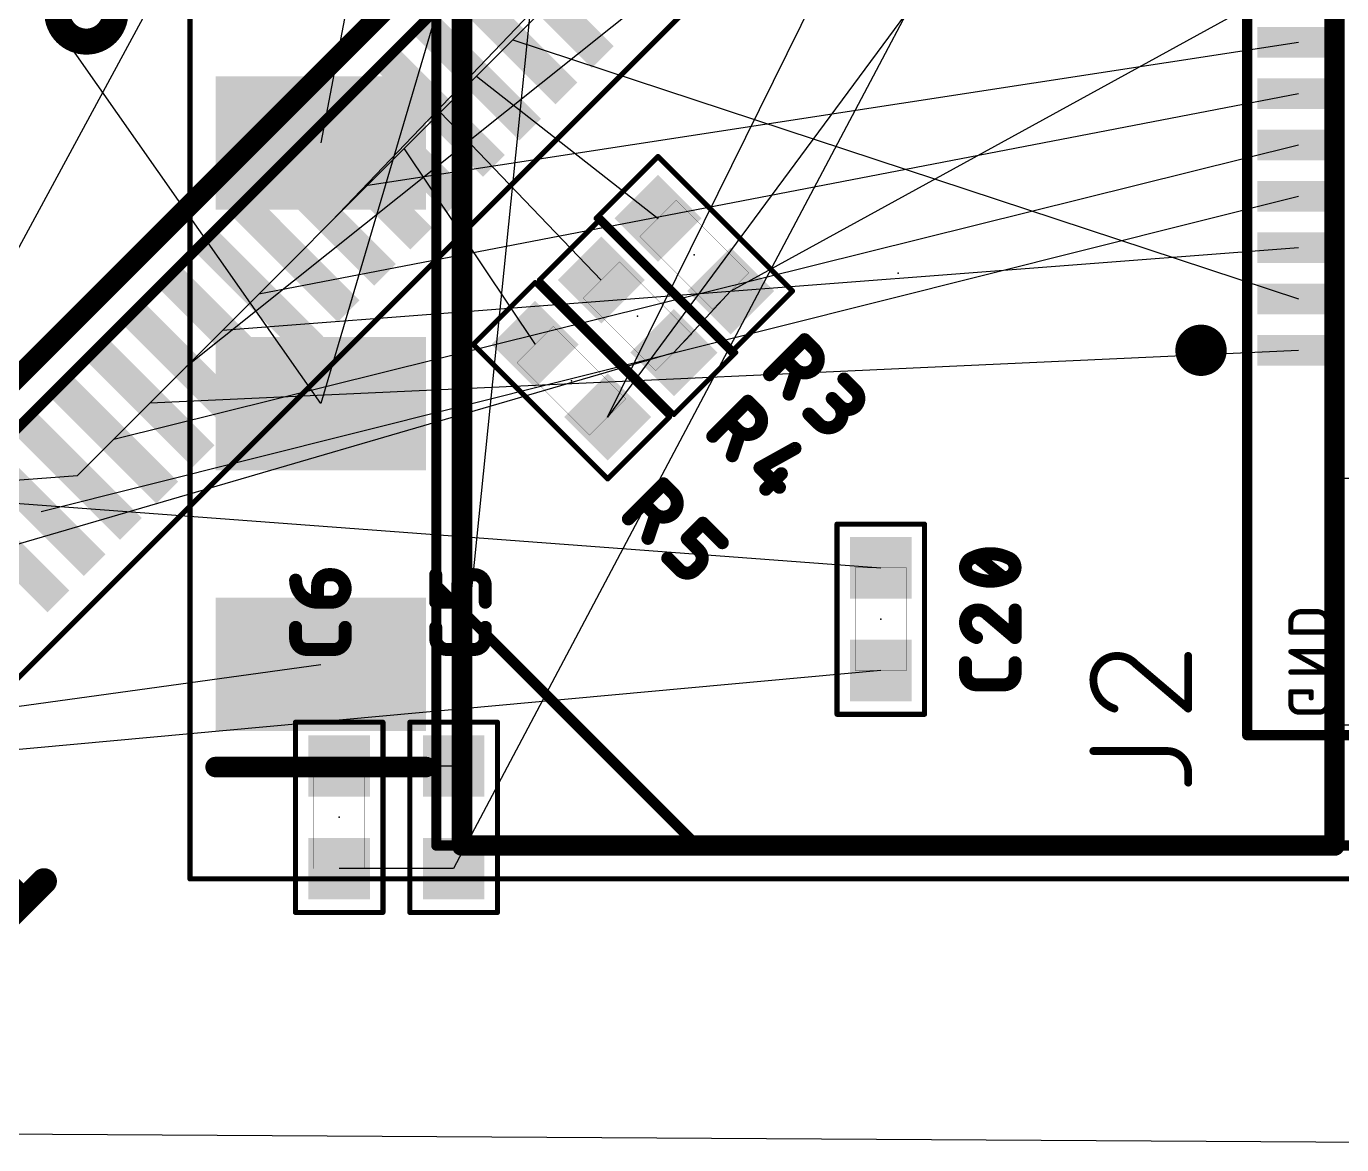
# Model space of a CAD drawing. Extents: x -4.1 to 63.7, y 0.3 to 51.7.
# Drawn here: x 20.71 to 33.52, y 0.31 to 11.21 of the extents above; entities that cross this region are included whole.
import ezdxf

# ---------------------------------------------------------------- set-up
doc = ezdxf.new("R2010")
doc.units = 0
for name, color, linetype in [('1', 12, 'CONTINUOUS'), ('16', 132, 'CONTINUOUS'), ('19', 6, 'CONTINUOUS'), ('20', 141, 'CONTINUOUS'), ('21', 253, 'CONTINUOUS'), ('22', 253, 'CONTINUOUS'), ('23', 53, 'CONTINUOUS'), ('24', 53, 'CONTINUOUS'), ('25', 253, 'CONTINUOUS'), ('26', 253, 'CONTINUOUS'), ('39', 12, 'CONTINUOUS'), ('51', 253, 'CONTINUOUS'), ('52', 253, 'CONTINUOUS')]:
    doc.layers.add(name, color=color, linetype=linetype)

# ---------------------------------------------------------------- blocks, each defined once
blk = doc.blocks.new('RECT')
blk.add_solid([(-0.5, -0.5), (0.5, -0.5), (-0.5, 0.5), (0.5, 0.5)])

msp = doc.modelspace()

# ---------------------------------------------------------------- linework, layer by layer
at = {"layer": '1'}
for p, q in [((33.5, 6.8), (33.5, 4.4)), ((36.55, 6.8), (33.5, 6.8)), ((33.5, 4.4), (35.7, 4.4))]:
    msp.add_line(p, q, dxfattribs=at)
at = {"layer": '19'}
for p, q in [((23.575, 7.53), (15.105, 19.613)), ((18.6, 5.3), (26.4, 19.7)), ((25.4, 19.7), (23.575, 10.07)), ((33.1, 18.55), (24.869, 3)), ((26.75, 18.2668), (23.575, 7.53)), ((34.4, 18.2668), (26.3692, 7.3994)), ((26.2462, 17.6161), (24.869, 4)), ((23.6786, 9.3063), (29.115, 14.992)), ((26.3692, 7.3994), (30.115, 14.992)), ((22.2644, 7.8921), (29.115, 13.365)), ((27.567, 8.6273), (34.825, 12.61)), ((21.2038, 6.8314), (25.8, 11.4276)), ((24.0322, 9.6599), (33.1, 11.05)), ((25.4464, 11.0741), (33.1, 8.55)), ((25.0928, 10.7205), (26.8599, 9.3345)), ((22.9715, 8.5992), (33.1, 10.55)), ((24.7393, 10.367), (26.3073, 8.7346)), ((21.5573, 7.185), (33.1, 10.05)), ((24.3857, 10.0134), (25.6621, 8.1065)), ((20.8502, 6.4779), (33.1, 9.55)), ((22.618, 8.2456), (33.1, 9.05)), ((27.0144, 8.0275), (27.567, 8.6273)), ((20.4967, 6.1243), (27.0144, 8.0275)), ((21.9109, 7.5385), (33.1, 8.05)), ((5.519, 5.642), (21.2038, 6.8314)), ((16.9781, 6.8314), (29.03, 5.93)), ((29.03, 4.93), (12.0058, 3.3729)), ((18.6, 4.3), (23.575, 4.99)), ((24.869, 4), (23.754, 4)), ((24.869, 3), (23.754, 3))]:
    msp.add_line(p, q, dxfattribs=at)
at = {"layer": '20'}
msp.add_line((4.6, 0.5109), (37.7, 0.3109), dxfattribs=at)
at = {"layer": '21', "const_width": 0.2}
msp.add_lwpolyline([(25.667, 12.8333), (19.0909, 6.2573)], dxfattribs=at)
at = {"layer": '21', "const_width": 0.25}
msp.add_lwpolyline([(32.15, 7.925, 1), (32.15, 8.175, 1), (32.15, 7.925)], format="xyb", dxfattribs=at)
at = {"layer": '22', "const_width": 0.2}
for points in [[(24.95, 14.375), (24.95, 3.225)], [(33.45, 3.225), (33.45, 14.375)], [(22.55, 3.99), (24.6, 3.99)], [(24.95, 3.225), (33.45, 3.225)]]:
    msp.add_lwpolyline(points, dxfattribs=at)
at = {"layer": '22', "const_width": 0.1}
for points in [[(22.55, 4.04, 1), (22.55, 3.94)], [(24.6, 3.94, 1), (24.6, 4.04)], [(24.95, 3.275, 1), (24.95, 3.175)], [(24.9, 3.225, 1), (25, 3.225)], [(33.4, 3.225, 1), (33.5, 3.225)], [(33.45, 3.175, 1), (33.45, 3.275)]]:
    msp.add_lwpolyline(points, format="xyb", dxfattribs=at)
at = {"layer": '23'}
for p in [(27.2134, 8.9809), (26.6608, 8.381), (26.0156, 7.753), (29.03, 5.43), (23.754, 3.5), (24.869, 3.5)]:
    msp.add_point(p, dxfattribs=at)
at = {"layer": '24'}
msp.add_point((29.2, 8.8), dxfattribs=at)
at = {"layer": '25'}
for points, const_width in [([(27.9465, 7.8121), (28.2877, 8.1534)], 0.127), ([(28.2877, 8.1534), (28.3825, 8.0586)], 0.127), ([(28.1929, 7.869), (28.0982, 7.9638)], 0.127), ([(28.1361, 7.6225), (28.2119, 7.85)], 0.127), ([(28.6712, 7.7699), (28.7849, 7.6562)], 0.127), ([(27.3939, 7.2122), (27.7351, 7.5535)], 0.127), ([(27.7351, 7.5535), (27.8299, 7.4587)], 0.127), ([(28.6333, 7.5045), (28.5574, 7.5803)], 0.127), ([(28.3299, 7.4287), (28.4247, 7.3339)], 0.127), ([(27.6403, 7.2691), (27.5455, 7.3639)], 0.127), ([(27.5835, 7.0226), (27.6593, 7.2501)], 0.127), ([(28.1944, 7.0942), (27.8531, 6.9046)], 0.127), ([(27.8531, 6.9046), (28.0427, 6.715)], 0.127), ([(26.5719, 6.4074), (26.9131, 6.7487)], 0.127), ([(26.9131, 6.7487), (27.0079, 6.6539)], 0.127), ([(28.0617, 6.8477), (27.91, 6.6961)], 0.127), ([(26.8183, 6.4643), (26.7236, 6.5591)], 0.127), ([(26.7615, 6.2178), (26.8373, 6.4453)], 0.127), ([(27.1449, 6.2136), (27.2966, 6.3652)], 0.127), ([(27.2966, 6.3652), (27.4862, 6.1756)], 0.127), ([(27.2587, 6.0998), (27.1449, 6.2136)], 0.127), ([(26.9553, 6.024), (27.0691, 5.9102)], 0.127), ([(30.2309, 5.8271), (29.9627, 6.0416)], 0.127), ([(23.6512, 5.8641), (23.678, 5.8641)], 0.127), ([(24.6945, 5.596), (24.6945, 5.8641)], 0.127), ([(25.0699, 5.8641), (25.0162, 5.8641)], 0.127), ([(27.2207, 5.9102), (27.2587, 5.9481)], 0.127), ([(23.544, 5.596), (23.544, 5.7568)], 0.127), ([(24.909, 5.7568), (24.909, 5.596)], 0.127), ([(25.1771, 5.596), (25.1771, 5.7568)], 0.127), ([(23.678, 5.596), (23.544, 5.596)], 0.127), ([(24.909, 5.596), (24.6945, 5.596)], 0.127), ([(30.07, 5.4796), (30.3381, 5.2517)], 0.127), ([(30.3381, 5.2517), (30.3381, 5.5198)], 0.127), ([(23.3295, 5.2432), (23.3295, 5.3504)], 0.127), ([(23.8121, 5.3504), (23.8121, 5.2432)], 0.127), ([(24.6945, 5.2432), (24.6945, 5.3504)], 0.127), ([(25.1771, 5.3504), (25.1771, 5.2432)], 0.127), ([(23.7049, 5.1359), (23.4367, 5.1359)], 0.127), ([(25.0699, 5.1359), (24.8017, 5.1359)], 0.127), ([(29.8555, 4.8988), (29.8555, 5.0061)], 0.127), ([(30.3381, 5.0061), (30.3381, 4.8988)], 0.127), ([(31.5117, 4.9955), (32.0249, 4.5592)], 0.0762), ([(32.0249, 4.5592), (32.0249, 5.0725)], 0.0762), ([(30.2309, 4.7916), (29.9627, 4.7916)], 0.127), ([(31.1011, 4.146), (31.8196, 4.146)], 0.0762), ([(32.0249, 3.9407), (32.0249, 3.8381)], 0.0762), ([(19.9591, 3.3961), (20.6775, 2.6777)], 0.254), ([(20.4779, 2.4782), (20.8771, 2.8773)], 0.254)]:
    msp.add_lwpolyline(points, dxfattribs=dict(at, const_width=const_width))
for points, const_width in [([(28.3102, 8.1758, 1), (28.2653, 8.1309)], 0.0635), ([(28.3102, 8.1309, 1), (28.2653, 8.1758)], 0.0635), ([(28.1929, 7.869, 1), (28.3825, 8.0586)], 0.127), ([(28.405, 8.081, 1), (28.3601, 8.0361)], 0.0635), ([(28.3601, 8.0361, 1), (28.405, 8.081)], 0.0635), ([(28.1206, 7.9862, 1), (28.0757, 7.9413)], 0.0635), ([(27.924, 7.8346, 1), (27.9689, 7.7897)], 0.0635), ([(28.2154, 7.8914, 1), (28.1705, 7.8465)], 0.0635), ([(28.1705, 7.8465, 1), (28.2154, 7.8914)], 0.0635), ([(28.242, 7.84, 1), (28.1818, 7.8601)], 0.0635), ([(28.6936, 7.7924, 1), (28.6487, 7.7475)], 0.0635), ([(28.6333, 7.5045, 1), (28.7849, 7.6562)], 0.127), ([(28.8074, 7.6786, 1), (28.7625, 7.6337)], 0.0635), ([(28.7625, 7.6337, 1), (28.8074, 7.6786)], 0.0635), ([(27.7576, 7.5759, 1), (27.7127, 7.531)], 0.0635), ([(27.7576, 7.531, 1), (27.7127, 7.5759)], 0.0635), ([(28.106, 7.6326, 1), (28.1662, 7.6125)], 0.0635), ([(28.4247, 7.3339, 1), (28.6143, 7.5235)], 0.127), ([(28.5799, 7.6028, 1), (28.535, 7.5579)], 0.0635), ([(28.6367, 7.5459, 1), (28.5918, 7.501)], 0.0635), ([(28.6557, 7.527, 1), (28.6108, 7.4821)], 0.0635), ([(27.6403, 7.2691, 1), (27.8299, 7.4587)], 0.127), ([(27.8524, 7.4811, 1), (27.8075, 7.4362)], 0.0635), ([(27.8075, 7.4362, 1), (27.8524, 7.4811)], 0.0635), ([(28.3524, 7.4511, 1), (28.3075, 7.4062)], 0.0635), ([(28.6108, 7.4821, 1), (28.6557, 7.527)], 0.0635), ([(27.568, 7.3863, 1), (27.5231, 7.3414)], 0.0635), ([(27.6628, 7.2915, 1), (27.6179, 7.2467)], 0.0635), ([(27.6179, 7.2467, 1), (27.6628, 7.2916)], 0.0635), ([(27.6894, 7.2401, 1), (27.6292, 7.2602)], 0.0635), ([(28.4472, 7.3563, 1), (28.4023, 7.3114)], 0.0635), ([(28.4023, 7.3114, 1), (28.4472, 7.3563)], 0.0635), ([(27.3714, 7.2347, 1), (27.4163, 7.1898)], 0.0635), ([(27.5533, 7.0327, 1), (27.6136, 7.0126)], 0.0635), ([(28.2098, 7.0664, 1), (28.179, 7.122)], 0.0635), ([(27.8377, 6.9324, 1), (27.8686, 6.8769)], 0.0635), ([(27.8756, 6.9271, 1), (27.8307, 6.8822)], 0.0635), ([(26.9356, 6.7711, 1), (26.8907, 6.7262)], 0.0635), ([(26.9356, 6.7262, 1), (26.8907, 6.7711)], 0.0635), ([(28.0841, 6.8253, 1), (28.0392, 6.8702)], 0.0635), ([(26.8183, 6.4643, 1), (27.0079, 6.6539)], 0.127), ([(27.0304, 6.6763, 1), (26.9855, 6.6314)], 0.0635), ([(26.9855, 6.6314, 1), (27.0304, 6.6763)], 0.0635), ([(27.8876, 6.7185, 1), (27.9325, 6.6736)], 0.0635), ([(28.0203, 6.6926, 1), (28.0652, 6.7375)], 0.0635), ([(26.746, 6.5815, 1), (26.7011, 6.5366)], 0.0635), ([(26.5494, 6.4299, 1), (26.5943, 6.385)], 0.0635), ([(26.8408, 6.4867, 1), (26.7959, 6.4418)], 0.0635), ([(26.7959, 6.4418, 1), (26.8408, 6.4867)], 0.0635), ([(26.8674, 6.4353, 1), (26.8072, 6.4554)], 0.0635), ([(27.319, 6.3877, 1), (27.2741, 6.3428)], 0.0635), ([(27.319, 6.3428, 1), (27.2741, 6.3877)], 0.0635), ([(26.7314, 6.2279, 1), (26.7916, 6.2078)], 0.0635), ([(27.1674, 6.236, 1), (27.1225, 6.1911)], 0.0635), ([(27.1225, 6.236, 1), (27.1674, 6.1911)], 0.0635), ([(27.2587, 5.9481, 0.4142), (27.2587, 6.0998)], 0.127), ([(27.2811, 6.1222, 1), (27.2362, 6.0773)], 0.0635), ([(27.2362, 6.0773, 1), (27.2811, 6.1223)], 0.0635), ([(27.4637, 6.1532, 1), (27.5086, 6.1981)], 0.0635), ([(26.9778, 6.0464, 1), (26.9329, 6.0015)], 0.0635), ([(29.9225, 6.0282, 0.3205), (29.8555, 5.9344)], 0.127), ([(30.0968, 6.0684, 0.1139), (29.9225, 6.0282)], 0.127), ([(29.9086, 6.0567, 1), (29.9364, 5.9997)], 0.0635), ([(29.9328, 5.9982, 1), (29.9122, 6.0582)], 0.0635), ([(29.9826, 6.0664, 1), (29.9429, 6.0168)], 0.0635), ([(30.0968, 6.1002, 1), (30.0968, 6.0367)], 0.0635), ([(30.2711, 6.0282, 0.1139), (30.0968, 6.0684)], 0.127), ([(30.0968, 6.0367, 1), (30.0968, 6.1002)], 0.0635), ([(30.3381, 5.9344, 0.3205), (30.2711, 6.0282)], 0.127), ([(30.2814, 6.0582, 1), (30.2608, 5.9982)], 0.0635), ([(30.2572, 5.9997, 1), (30.285, 6.0567)], 0.0635), ([(23.6512, 5.8641, 0.4142), (23.544, 5.7568)], 0.127), ([(23.6512, 5.8958, 1), (23.6512, 5.8323)], 0.0635), ([(23.678, 5.596, 1), (23.678, 5.8641)], 0.127), ([(23.678, 5.8958, 1), (23.678, 5.8323)], 0.0635), ([(23.6512, 5.8323, 1), (23.6512, 5.8958)], 0.0635), ([(23.678, 5.8323, 1), (23.678, 5.8958)], 0.0635), ([(24.7263, 5.8641, 1), (24.6628, 5.8641)], 0.0635), ([(25.0162, 5.8641, 0.4142), (24.909, 5.7568)], 0.127), ([(25.0162, 5.8958, 1), (25.0162, 5.8323)], 0.0635), ([(25.0162, 5.8323, 1), (25.0162, 5.8958)], 0.0635), ([(25.1771, 5.7568, 0.4142), (25.0699, 5.8641)], 0.127), ([(25.0699, 5.8958, 1), (25.0699, 5.8323)], 0.0635), ([(25.0699, 5.8323, 1), (25.0699, 5.8958)], 0.0635), ([(27.0691, 5.9102, 0.4142), (27.2207, 5.9102)], 0.127), ([(27.0915, 5.9327, 1), (27.0466, 5.8878)], 0.0635), ([(27.0466, 5.8878, 1), (27.0915, 5.9327)], 0.0635), ([(27.1983, 5.9327, 1), (27.2432, 5.8878)], 0.0635), ([(27.2432, 5.8878, 1), (27.1983, 5.9327)], 0.0635), ([(27.2362, 5.9706, 1), (27.2811, 5.9257)], 0.0635), ([(27.2811, 5.9257, 1), (27.2362, 5.9706)], 0.0635), ([(29.8555, 5.9344, 0.3205), (29.9225, 5.8405)], 0.127), ([(29.8872, 5.9343, 1), (29.8238, 5.9344)], 0.0635), ([(29.8238, 5.9343, 1), (29.8873, 5.9344)], 0.0635), ([(29.9364, 5.8691, 1), (29.9086, 5.812)], 0.0635), ([(29.9225, 5.8405, 0.1139), (30.0968, 5.8003)], 0.127), ([(29.9122, 5.8105, 1), (29.9328, 5.8705)], 0.0635), ([(30.0968, 5.8003, 0.1139), (30.2711, 5.8405)], 0.127), ([(30.2711, 5.8405, 0.3205), (30.3381, 5.9344)], 0.127), ([(30.2608, 5.8705, 1), (30.2814, 5.8105)], 0.0635), ([(30.285, 5.812, 1), (30.2572, 5.8691)], 0.0635), ([(30.3698, 5.9344, 1), (30.3064, 5.9343)], 0.0635), ([(30.3064, 5.9344, 1), (30.3698, 5.9343)], 0.0635), ([(23.3295, 5.8105, 0.4142), (23.544, 5.596)], 0.127), ([(23.3612, 5.8105, 1), (23.2977, 5.8105)], 0.0635), ([(23.5757, 5.7568, 1), (23.5122, 5.7568)], 0.0635), ([(23.5122, 5.7568, 1), (23.5757, 5.7568)], 0.0635), ([(24.9407, 5.7568, 1), (24.8772, 5.7568)], 0.0635), ([(24.8772, 5.7568, 1), (24.9407, 5.7568)], 0.0635), ([(25.2089, 5.7568, 1), (25.1454, 5.7568)], 0.0635), ([(25.1454, 5.7568, 1), (25.2089, 5.7568)], 0.0635), ([(30.0968, 5.832, 1), (30.0968, 5.7685)], 0.0635), ([(30.0968, 5.7685, 1), (30.0968, 5.832)], 0.0635), ([(30.211, 5.8023, 1), (30.2507, 5.8519)], 0.0635), ([(23.544, 5.6277, 1), (23.544, 5.5642)], 0.0635), ([(23.544, 5.5642, 1), (23.544, 5.6277)], 0.0635), ([(23.678, 5.6277, 1), (23.678, 5.5642)], 0.0635), ([(23.678, 5.5642, 1), (23.678, 5.6277)], 0.0635), ([(24.6945, 5.6277, 1), (24.6945, 5.5642)], 0.0635), ([(24.909, 5.5642, 1), (24.909, 5.6277)], 0.0635), ([(23.5122, 5.596, 1), (23.5757, 5.596)], 0.0635), ([(24.6628, 5.596, 1), (24.7263, 5.596)], 0.0635), ([(24.8772, 5.596, 1), (24.9407, 5.596)], 0.0635), ([(25.1454, 5.596, 1), (25.2089, 5.596)], 0.0635), ([(29.9762, 5.5198, 0.4142), (29.8555, 5.3991)], 0.127), ([(30.07, 5.4796, 0.2053), (29.9762, 5.5198)], 0.127), ([(29.9762, 5.5515, 1), (29.9762, 5.488)], 0.0635), ([(29.9762, 5.488, 1), (29.9762, 5.5515)], 0.0635), ([(30.0906, 5.5037, 1), (30.0494, 5.4554)], 0.0635), ([(30.047, 5.4577, 1), (30.093, 5.5015)], 0.0635), ([(30.3698, 5.5198, 1), (30.3064, 5.5198)], 0.0635), ([(23.3612, 5.3504, 1), (23.2978, 5.3504)], 0.0635), ([(23.8438, 5.3504, 1), (23.7804, 5.3504)], 0.0635), ([(24.7263, 5.3504, 1), (24.6628, 5.3504)], 0.0635), ([(25.2089, 5.3504, 1), (25.1454, 5.3504)], 0.0635), ([(29.8237, 5.3991, 1), (29.8872, 5.3991)], 0.0635), ([(29.8555, 5.3991, 0.3252), (29.9627, 5.2517)], 0.127), ([(29.8872, 5.3991, 1), (29.8238, 5.3991)], 0.0635), ([(23.3295, 5.2432, 0.4142), (23.4367, 5.1359)], 0.127), ([(23.3612, 5.2432, 1), (23.2977, 5.2432)], 0.0635), ([(23.2978, 5.2432, 1), (23.3612, 5.2432)], 0.0635), ([(23.7049, 5.1359, 0.4142), (23.8121, 5.2432)], 0.127), ([(23.8438, 5.2432, 1), (23.7804, 5.2432)], 0.0635), ([(23.7804, 5.2432, 1), (23.8438, 5.2432)], 0.0635), ([(24.6945, 5.2432, 0.4142), (24.8017, 5.1359)], 0.127), ([(24.7262, 5.2432, 1), (24.6627, 5.2432)], 0.0635), ([(24.6628, 5.2432, 1), (24.7263, 5.2432)], 0.0635), ([(25.0699, 5.1359, 0.4142), (25.1771, 5.2432)], 0.127), ([(25.2089, 5.2432, 1), (25.1454, 5.2432)], 0.0635), ([(25.1454, 5.2432, 1), (25.2089, 5.2432)], 0.0635), ([(29.953, 5.2215, 1), (29.9725, 5.2819)], 0.0635), ([(30.3064, 5.2517, 1), (30.3698, 5.2517)], 0.0635), ([(30.3175, 5.2275, 1), (30.3587, 5.2759)], 0.0635), ([(23.4367, 5.1677, 1), (23.4367, 5.1042)], 0.0635), ([(23.4367, 5.1042, 1), (23.4367, 5.1677)], 0.0635), ([(23.7049, 5.1677, 1), (23.7049, 5.1042)], 0.0635), ([(23.7049, 5.1042, 1), (23.7049, 5.1677)], 0.0635), ([(24.8017, 5.1677, 1), (24.8017, 5.1042)], 0.0635), ([(24.8017, 5.1042, 1), (24.8017, 5.1677)], 0.0635), ([(25.0699, 5.1677, 1), (25.0699, 5.1042)], 0.0635), ([(25.0699, 5.1042, 1), (25.0699, 5.1677)], 0.0635), ([(29.8873, 5.0061, 1), (29.8238, 5.0061)], 0.0635), ([(30.3698, 5.0061, 1), (30.3064, 5.0061)], 0.0635), ([(31.3321, 5.0725, 0.4142), (31.1011, 4.8415)], 0.0762), ([(31.5117, 4.9955, 0.2053), (31.3321, 5.0725)], 0.0762), ([(31.3321, 5.0915, 1), (31.3321, 5.0534)], 0.0381), ([(31.3321, 5.0534, 1), (31.3321, 5.0915)], 0.0381), ([(31.524, 5.01, 1), (31.4993, 4.981)], 0.0381), ([(31.4979, 4.9823, 1), (31.5255, 5.0086)], 0.0381), ([(32.044, 5.0725, 1), (32.0059, 5.0725)], 0.0381), ([(29.8872, 4.8988, 1), (29.8237, 4.8988)], 0.0635), ([(29.8555, 4.8988, 0.4142), (29.9627, 4.7916)], 0.127), ([(29.8238, 4.8988, 1), (29.8873, 4.8988)], 0.0635), ([(30.2309, 4.7916, 0.4142), (30.3381, 4.8988)], 0.127), ([(30.3698, 4.8988, 1), (30.3064, 4.8988)], 0.0635), ([(30.3064, 4.8988, 1), (30.3698, 4.8988)], 0.0635), ([(31.1011, 4.8415, 0.3252), (31.3064, 4.5592)], 0.0762), ([(31.1201, 4.8415, 1), (31.0821, 4.8415)], 0.0381), ([(29.9627, 4.8233, 1), (29.9627, 4.7598)], 0.0635), ([(29.9627, 4.7598, 1), (29.9627, 4.8233)], 0.0635), ([(30.2309, 4.8233, 1), (30.2309, 4.7598)], 0.0635), ([(30.2309, 4.7598, 1), (30.2309, 4.8233)], 0.0635), ([(31.082, 4.8415, 1), (31.1201, 4.8415)], 0.0381), ([(31.3005, 4.5411, 1), (31.3123, 4.5774)], 0.0381), ([(32.0059, 4.5592, 1), (32.044, 4.5592)], 0.0381), ([(32.0126, 4.5447, 1), (32.0372, 4.5737)], 0.0381), ([(31.1011, 4.1651, 1), (31.1011, 4.127)], 0.0381), ([(32.0249, 3.9407, 0.4142), (31.8196, 4.146)], 0.0762), ([(31.8196, 4.1651, 1), (31.8196, 4.127)], 0.0381), ([(31.8196, 4.127, 1), (31.8196, 4.1651)], 0.0381), ([(32.044, 3.9407, 1), (32.0059, 3.9407)], 0.0381), ([(32.0059, 3.9407, 1), (32.044, 3.9407)], 0.0381), ([(32.0059, 3.8381, 1), (32.044, 3.8381)], 0.0381), ([(20.922, 2.8324, 1), (20.8322, 2.9222)], 0.127), ([(20.6326, 2.6328, 1), (20.7224, 2.7226)], 0.127)]:
    msp.add_lwpolyline(points, format="xyb", dxfattribs=dict(at, const_width=const_width))
at = {"layer": '26'}
for points, const_width in [([(21.0083, 11.3392, 1), (21.5728, 11.3392)], 0.254), ([(33.1242, 5.5032, 0.4142), (33.0254, 5.4045)], 0.0508), ([(33.1242, 5.5159, 1), (33.1242, 5.4905)], 0.0254), ([(33.1242, 5.4905, 1), (33.1242, 5.5159)], 0.0254), ([(33.381, 5.4045, 0.4142), (33.2822, 5.5032)], 0.0508), ([(33.2822, 5.5159, 1), (33.2822, 5.4905)], 0.0254), ([(33.2822, 5.4905, 1), (33.2822, 5.5159)], 0.0254), ([(33.0381, 5.4045, 1), (33.0127, 5.4045)], 0.0254), ([(33.0127, 5.4045, 1), (33.0381, 5.4045)], 0.0254), ([(33.3937, 5.4045, 1), (33.3683, 5.4045)], 0.0254), ([(33.3683, 5.4045, 1), (33.3937, 5.4045)], 0.0254), ([(33.0254, 5.3184, 1), (33.0254, 5.293)], 0.0254), ([(33.0127, 5.3057, 1), (33.0381, 5.3057)], 0.0254), ([(33.3683, 5.3057, 1), (33.3937, 5.3057)], 0.0254), ([(33.381, 5.293, 1), (33.381, 5.3184)], 0.0254), ([(33.0316, 5.1242, 1), (33.0192, 5.102)], 0.0254), ([(33.0254, 5.1258, 1), (33.0254, 5.1004)], 0.0254), ([(33.381, 5.1004, 1), (33.381, 5.1258)], 0.0254), ([(33.0254, 4.9282, 1), (33.0254, 4.9028)], 0.0254), ([(33.3748, 4.9044, 1), (33.3872, 4.9266)], 0.0254), ([(33.381, 4.9028, 1), (33.381, 4.9282)], 0.0254), ([(33.0254, 4.7357, 1), (33.0254, 4.7103)], 0.0254), ([(33.0381, 4.723, 1), (33.0127, 4.723)], 0.0254), ([(33.2357, 4.723, 1), (33.2103, 4.723)], 0.0254), ([(33.223, 4.7103, 1), (33.223, 4.7357)], 0.0254), ([(33.3937, 4.723, 1), (33.3683, 4.723)], 0.0254), ([(33.0254, 4.6044, 0.4142), (33.1044, 4.5254)], 0.0508), ([(33.0381, 4.6044, 1), (33.0127, 4.6044)], 0.0254), ([(33.0127, 4.6044, 1), (33.0381, 4.6044)], 0.0254), ([(33.2103, 4.6637, 1), (33.2357, 4.6637)], 0.0254), ([(33.302, 4.5254, 0.4142), (33.381, 4.6044)], 0.0508), ([(33.3937, 4.6044, 1), (33.3683, 4.6044)], 0.0254), ([(33.3683, 4.6044, 1), (33.3937, 4.6044)], 0.0254), ([(33.1044, 4.5381, 1), (33.1044, 4.5127)], 0.0254), ([(33.1044, 4.5127, 1), (33.1044, 4.5381)], 0.0254), ([(33.302, 4.5381, 1), (33.302, 4.5127)], 0.0254), ([(33.302, 4.5127, 1), (33.302, 4.5381)], 0.0254)]:
    msp.add_lwpolyline(points, format="xyb", dxfattribs=dict(at, const_width=const_width))
at = {"layer": '26', "const_width": 0.0508}
for points in [[(33.2822, 5.5032), (33.1242, 5.5032)], [(33.0254, 5.4045), (33.0254, 5.3057)], [(33.381, 5.3057), (33.381, 5.4045)], [(33.0254, 5.3057), (33.381, 5.3057)], [(33.381, 4.9155), (33.0254, 5.1131)], [(33.0254, 5.1131), (33.381, 5.1131)], [(33.0254, 4.9155), (33.381, 4.9155)], [(33.223, 4.723), (33.0254, 4.723)], [(33.0254, 4.723), (33.0254, 4.6044)], [(33.223, 4.6637), (33.223, 4.723)], [(33.381, 4.6044), (33.381, 4.723)], [(33.1044, 4.5254), (33.302, 4.5254)]]:
    msp.add_lwpolyline(points, dxfattribs=at)
at = {"layer": '39'}
for points, const_width in [([(32.6, 4.3), (32.6, 23.3)], 0.1), ([(26.8599, 9.9372), (26.2571, 9.3345)], 0.05), ([(28.1697, 8.6273), (26.8599, 9.9372)], 0.05), ([(26.3073, 9.3373), (25.7045, 8.7346)], 0.05), ([(26.2571, 9.3345), (27.567, 8.0246)], 0.05), ([(27.6171, 8.0275), (26.3073, 9.3373)], 0.05), ([(25.6621, 8.7093), (25.0593, 8.1065)], 0.05), ([(26.9719, 7.3994), (25.6621, 8.7093)], 0.05), ([(25.7045, 8.7346), (27.0144, 7.4247)], 0.05), ([(27.567, 8.0246), (28.1697, 8.6273)], 0.05), ([(25.0593, 8.1065), (26.3692, 6.7967)], 0.05), ([(27.0144, 7.4247), (27.6171, 8.0275)], 0.05), ([(26.3692, 6.7967), (26.9719, 7.3994)], 0.05), ([(29.4562, 6.3562), (28.6038, 6.3562)], 0.05), ([(28.6038, 6.3562), (28.6038, 4.5038)], 0.05), ([(29.4562, 4.5038), (29.4562, 6.3562)], 0.05), ([(28.6038, 4.5038), (29.4562, 4.5038)], 0.05), ([(24.1802, 4.4262), (23.3278, 4.4262)], 0.05), ([(23.3278, 4.4262), (23.3278, 2.5738)], 0.05), ([(24.1802, 2.5738), (24.1802, 4.4262)], 0.05), ([(25.2952, 4.4262), (24.4428, 4.4262)], 0.05), ([(24.4428, 4.4262), (24.4428, 2.5738)], 0.05), ([(25.2952, 2.5738), (25.2952, 4.4262)], 0.05), ([(39.9, 4.3), (32.6, 4.3)], 0.1), ([(23.3278, 2.5738), (24.1802, 2.5738)], 0.05), ([(24.4428, 2.5738), (25.2952, 2.5738)], 0.05)]:
    msp.add_lwpolyline(points, dxfattribs=dict(at, const_width=const_width))
for points, const_width in [([(26.8687, 9.946, 1), (26.851, 9.9284)], 0.025), ([(26.8687, 9.9284, 1), (26.851, 9.946)], 0.025), ([(26.266, 9.3433, 1), (26.2483, 9.3256)], 0.025), ([(26.2483, 9.3433, 1), (26.266, 9.3256)], 0.025), ([(26.3161, 9.3461, 1), (26.2984, 9.3285)], 0.025), ([(26.3161, 9.3285, 1), (26.2984, 9.3461)], 0.025), ([(25.6709, 8.7181, 1), (25.6532, 8.7004)], 0.025), ([(25.6709, 8.7004, 1), (25.6532, 8.7181)], 0.025), ([(25.7134, 8.7434, 1), (25.6957, 8.7257)], 0.025), ([(25.6957, 8.7434, 1), (25.7134, 8.7257)], 0.025), ([(28.1786, 8.6185, 1), (28.1609, 8.6362)], 0.025), ([(28.1609, 8.6185, 1), (28.1786, 8.6362)], 0.025), ([(25.0682, 8.1154, 1), (25.0505, 8.0977)], 0.025), ([(25.0505, 8.1154, 1), (25.0682, 8.0977)], 0.025), ([(27.5581, 8.0335, 1), (27.5758, 8.0158)], 0.025), ([(27.5581, 8.0158, 1), (27.5758, 8.0335)], 0.025), ([(27.6259, 8.0186, 1), (27.6083, 8.0363)], 0.025), ([(27.6083, 8.0186, 1), (27.6259, 8.0363)], 0.025), ([(27.0055, 7.4336, 1), (27.0232, 7.4159)], 0.025), ([(27.0055, 7.4159, 1), (27.0232, 7.4336)], 0.025), ([(26.9807, 7.3906, 1), (26.9631, 7.4083)], 0.025), ([(26.9631, 7.3906, 1), (26.9807, 7.4083)], 0.025), ([(26.3603, 6.8055, 1), (26.378, 6.7878)], 0.025), ([(26.3603, 6.7878, 1), (26.378, 6.8055)], 0.025), ([(28.6038, 6.3687, 1), (28.6038, 6.3437)], 0.025), ([(28.6163, 6.3562, 1), (28.5913, 6.3562)], 0.025), ([(29.4687, 6.3562, 1), (29.4437, 6.3562)], 0.025), ([(29.4562, 6.3437, 1), (29.4562, 6.3687)], 0.025), ([(28.6038, 4.5163, 1), (28.6038, 4.4913)], 0.025), ([(28.5913, 4.5038, 1), (28.6163, 4.5038)], 0.025), ([(29.4437, 4.5038, 1), (29.4687, 4.5038)], 0.025), ([(29.4562, 4.4913, 1), (29.4562, 4.5163)], 0.025), ([(23.3278, 4.4387, 1), (23.3278, 4.4137)], 0.025), ([(23.3403, 4.4262, 1), (23.3153, 4.4262)], 0.025), ([(24.1927, 4.4262, 1), (24.1677, 4.4262)], 0.025), ([(24.1802, 4.4137, 1), (24.1802, 4.4387)], 0.025), ([(24.4428, 4.4387, 1), (24.4428, 4.4137)], 0.025), ([(24.4553, 4.4262, 1), (24.4303, 4.4262)], 0.025), ([(25.3077, 4.4262, 1), (25.2827, 4.4262)], 0.025), ([(25.2952, 4.4137, 1), (25.2952, 4.4387)], 0.025), ([(32.6, 4.325, 1), (32.6, 4.275)], 0.05), ([(32.575, 4.3, 1), (32.625, 4.3)], 0.05), ([(23.3278, 2.5863, 1), (23.3278, 2.5613)], 0.025), ([(23.3153, 2.5738, 1), (23.3403, 2.5738)], 0.025), ([(24.1677, 2.5738, 1), (24.1927, 2.5738)], 0.025), ([(24.1802, 2.5613, 1), (24.1802, 2.5863)], 0.025), ([(24.4428, 2.5863, 1), (24.4428, 2.5613)], 0.025), ([(24.4303, 2.5738, 1), (24.4553, 2.5738)], 0.025), ([(25.2827, 2.5738, 1), (25.3077, 2.5738)], 0.025), ([(25.2952, 2.5613, 1), (25.2952, 2.5863)], 0.025)]:
    msp.add_lwpolyline(points, format="xyb", dxfattribs=dict(at, const_width=const_width))
at = {"layer": '51'}
for points, const_width in [([(26.162, 12.8333), (19.0909, 5.7623)], 0.1), ([(28.6015, 12.8333), (19.0909, 3.3228)], 0.05), ([(26.6831, 9.1577), (27.0367, 9.5112)], 0.0025), ([(27.0367, 9.5112), (27.7438, 8.8041)], 0.0025), ([(27.3902, 8.4506), (26.6831, 9.1577)], 0.0025), ([(26.1305, 8.5578), (26.484, 8.9113)], 0.0025), ([(26.484, 8.9113), (27.1911, 8.2042)], 0.0025), ([(27.7438, 8.8041), (27.3902, 8.4506)], 0.0025), ([(26.8376, 7.8507), (26.1305, 8.5578)], 0.0025), ([(25.4853, 7.9298), (25.8388, 8.2833)], 0.0025), ([(25.8388, 8.2833), (26.5459, 7.5762)], 0.0025), ([(27.1911, 8.2042), (26.8376, 7.8507)], 0.0025), ([(26.1924, 7.2226), (25.4853, 7.9298)], 0.0025), ([(26.5459, 7.5762), (26.1924, 7.2226)], 0.0025), ([(28.78, 5.93), (29.28, 5.93)], 0.0025), ([(28.78, 4.93), (28.78, 5.93)], 0.0025), ([(29.28, 5.93), (29.28, 4.93)], 0.0025), ([(29.28, 4.93), (28.78, 4.93)], 0.0025), ([(23.504, 4), (24.004, 4)], 0.0025), ([(23.504, 3), (23.504, 4)], 0.0025), ([(24.004, 4), (24.004, 3)], 0.0025), ([(24.619, 4), (25.119, 4)], 0.0025), ([(24.619, 3), (24.619, 4)], 0.0025), ([(25.119, 4), (25.119, 3)], 0.0025), ([(24.004, 3), (23.504, 3)], 0.0025), ([(25.119, 3), (24.619, 3)], 0.0025)]:
    msp.add_lwpolyline(points, dxfattribs=dict(at, const_width=const_width))
at = {"layer": '51', "const_width": 0.0013}
for points in [[(27.0371, 9.5117, 1), (27.0362, 9.5108)], [(27.0371, 9.5108, 1), (27.0362, 9.5117)], [(26.6836, 9.1581, 1), (26.6827, 9.1572)], [(26.6827, 9.1581, 1), (26.6836, 9.1572)], [(26.4845, 8.9118, 1), (26.4836, 8.9109)], [(26.4845, 8.9109, 1), (26.4836, 8.9118)], [(27.7442, 8.8037, 1), (27.7433, 8.8046)], [(27.7433, 8.8037, 1), (27.7442, 8.8046)], [(26.1309, 8.5582, 1), (26.13, 8.5573)], [(26.13, 8.5582, 1), (26.1309, 8.5573)], [(27.3898, 8.451, 1), (27.3907, 8.4501)], [(27.3898, 8.4501, 1), (27.3907, 8.451)], [(25.8393, 8.2838, 1), (25.8384, 8.2829)], [(25.8393, 8.2829, 1), (25.8384, 8.2838)], [(27.1916, 8.2038, 1), (27.1907, 8.2047)], [(27.1907, 8.2038, 1), (27.1916, 8.2047)], [(25.4857, 7.9302, 1), (25.4848, 7.9293)], [(25.4848, 7.9302, 1), (25.4857, 7.9293)], [(26.8371, 7.8511, 1), (26.838, 7.8502)], [(26.8371, 7.8502, 1), (26.838, 7.8511)], [(26.5464, 7.5757, 1), (26.5455, 7.5766)], [(26.5455, 7.5757, 1), (26.5464, 7.5766)], [(26.1919, 7.2231, 1), (26.1928, 7.2222)], [(26.1919, 7.2222, 1), (26.1928, 7.2231)], [(28.78, 5.9306, 1), (28.78, 5.9294)], [(28.7806, 5.93, 1), (28.7794, 5.93)], [(29.2806, 5.93, 1), (29.2794, 5.93)], [(29.28, 5.9294, 1), (29.28, 5.9306)], [(28.78, 4.9306, 1), (28.78, 4.9294)], [(28.7794, 4.93, 1), (28.7806, 4.93)], [(29.2794, 4.93, 1), (29.2806, 4.93)], [(29.28, 4.9294, 1), (29.28, 4.9306)], [(23.5046, 4, 1), (23.5034, 4)], [(23.504, 4.0006, 1), (23.504, 3.9994)], [(24.0046, 4, 1), (24.0034, 4)], [(24.004, 3.9994, 1), (24.004, 4.0006)], [(24.619, 4.0006, 1), (24.619, 3.9994)], [(24.6196, 4, 1), (24.6184, 4)], [(25.1196, 4, 1), (25.1184, 4)], [(25.119, 3.9994, 1), (25.119, 4.0006)], [(23.5034, 3, 1), (23.5046, 3)], [(23.504, 3.0006, 1), (23.504, 2.9994)], [(24.0034, 3, 1), (24.0046, 3)], [(24.004, 2.9994, 1), (24.004, 3.0006)], [(24.619, 3.0006, 1), (24.619, 2.9994)], [(24.6184, 3, 1), (24.6196, 3)], [(25.1184, 3, 1), (25.1196, 3)], [(25.119, 2.9994, 1), (25.119, 3.0006)]]:
    msp.add_lwpolyline(points, format="xyb", dxfattribs=at)
at = {"layer": '52'}
for points, const_width in [([(22.3, 14.7), (22.3, 2.9)], 0.05), ([(24.7, 14.375), (24.7, 3.225)], 0.1), ([(24.7, 5.765), (27.24, 3.225)], 0.1), ([(24.7, 3.225), (33.7, 3.225)], 0.1), ([(22.3, 2.9), (36.1, 2.9)], 0.05)]:
    msp.add_lwpolyline(points, dxfattribs=dict(at, const_width=const_width))
for points, const_width in [([(24.7177, 5.7827, 1), (24.6823, 5.7473)], 0.05), ([(24.7, 3.25, 1), (24.7, 3.2)], 0.05), ([(24.675, 3.225, 1), (24.725, 3.225)], 0.05), ([(27.2223, 3.2073, 1), (27.2577, 3.2427)], 0.05), ([(22.3, 2.9125, 1), (22.3, 2.8875)], 0.025), ([(22.2875, 2.9, 1), (22.3125, 2.9)], 0.025)]:
    msp.add_lwpolyline(points, format="xyb", dxfattribs=dict(at, const_width=const_width))

# ---------------------------------------------------------------- block references
at = {"layer": '1'}
for p, xscale, yscale, rotation in [((25.8, 11.4276), 1.475, 0.3, 315), ((25.4464, 11.0741), 1.475, 0.3, 315), ((25.0928, 10.7205), 1.475, 0.3, 315), ((33.1, 11.05), 0.3, 0.8, 270), ((24.7393, 10.367), 1.475, 0.3, 315), ((24.3857, 10.0134), 1.475, 0.3, 315), ((33.1, 10.55), 0.3, 0.8, 270), ((24.0322, 9.6599), 1.475, 0.3, 315), ((33.1, 10.05), 0.3, 0.8, 270), ((23.6786, 9.3063), 1.475, 0.3, 315), ((26.8599, 9.3345), 0.6, 0.6, 135), ((33.1, 9.55), 0.3, 0.8, 270), ((23.3251, 8.9527), 1.475, 0.3, 315), ((22.9715, 8.5992), 1.475, 0.3, 315), ((26.3073, 8.7346), 0.6, 0.6, 135), ((33.1, 9.05), 0.3, 0.8, 270), ((27.567, 8.6273), 0.6, 0.6, 135), ((22.618, 8.2456), 1.475, 0.3, 315), ((33.1, 8.55), 0.3, 0.8, 270), ((22.2644, 7.8921), 1.475, 0.3, 315), ((25.6621, 8.1065), 0.6, 0.6, 135), ((27.0144, 8.0275), 0.6, 0.6, 135), ((21.9109, 7.5385), 1.475, 0.3, 315), ((33.1, 8.05), 0.3, 0.8, 270), ((26.3692, 7.3994), 0.6, 0.6, 135), ((21.5573, 7.185), 1.475, 0.3, 315), ((21.2038, 6.8314), 1.475, 0.3, 315), ((20.8502, 6.4779), 1.475, 0.3, 315), ((20.4967, 6.1243), 1.475, 0.3, 315), ((29.03, 5.93), 0.6, 0.6, 270), ((29.03, 4.93), 0.6, 0.6, 270), ((23.754, 4), 0.6, 0.6, 270), ((24.869, 4), 0.6, 0.6, 270), ((23.754, 3), 0.6, 0.6, 270), ((24.869, 3), 0.6, 0.6, 270)]:
    msp.add_blockref('RECT', p, dxfattribs=dict(at, xscale=xscale, yscale=yscale, rotation=rotation))
at = {"layer": '16', "xscale": 2.05, "yscale": 1.3}
for p in [(23.575, 10.07), (23.575, 7.53), (23.575, 4.99)]:
    msp.add_blockref('RECT', p, dxfattribs=at)
at = {"layer": '51', "xscale": 0.2, "yscale": 0.5}
for p, rotation in [((26.9306, 9.2637), 315), ((26.378, 8.6639), 315), ((27.4963, 8.6981), 135), ((26.9437, 8.0982), 135), ((25.7328, 8.0358), 315), ((26.2985, 7.4701), 135), ((29.03, 5.83), 270), ((29.03, 5.03), 90), ((23.754, 3.9), 270), ((24.869, 3.9), 270), ((23.754, 3.1), 90), ((24.869, 3.1), 90)]:
    msp.add_blockref('RECT', p, dxfattribs=dict(at, rotation=rotation))

doc.saveas('drawing.dxf')
